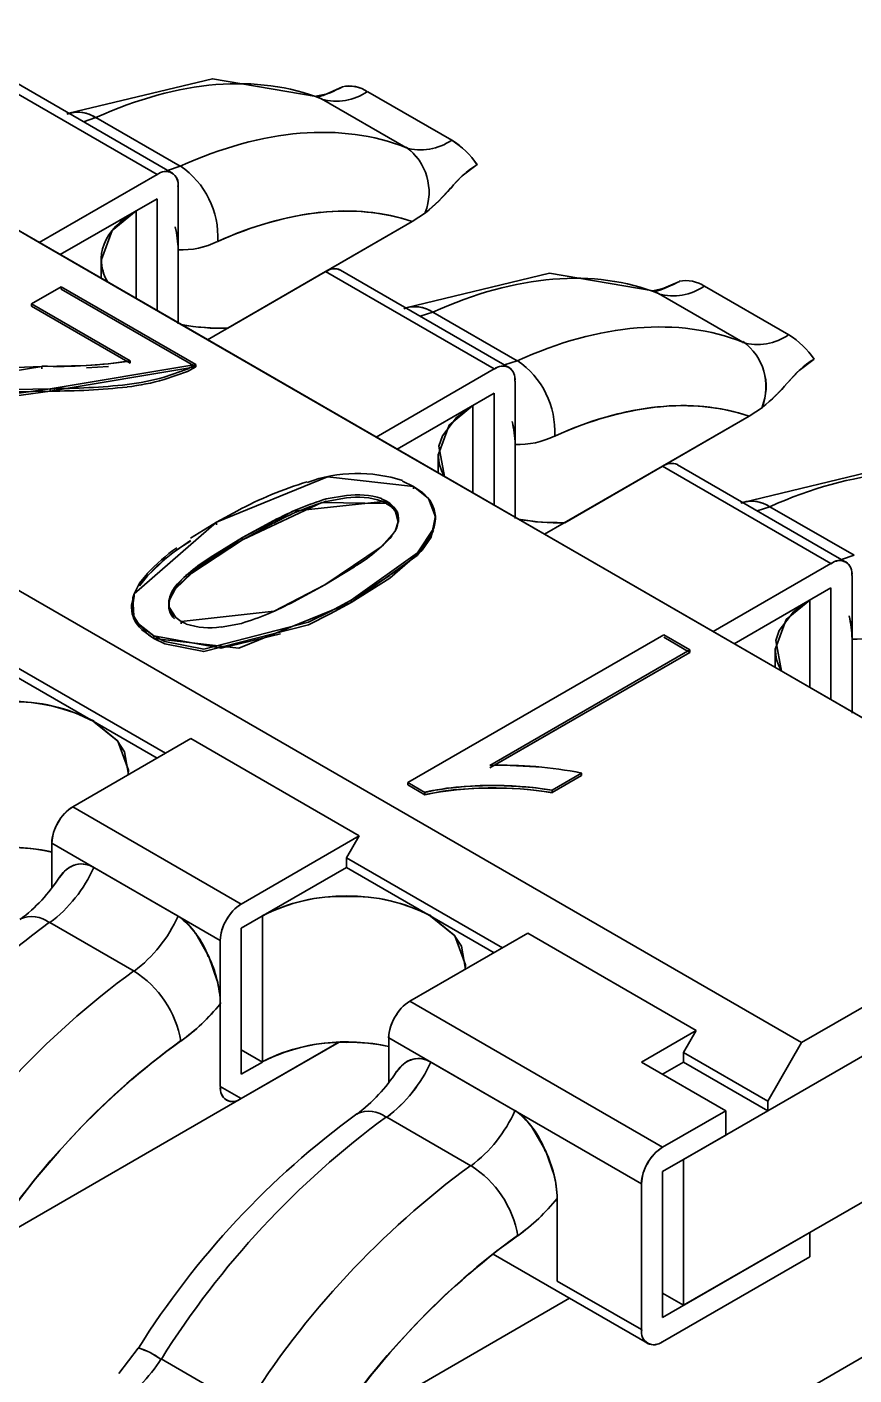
# Model space of a CAD drawing. Extents: x 146 to 1134, y 78 to 926.
# Drawn here: x 802.57 to 803.958, y 853.11 to 855.372 of the extents above; entities that cross this region are included whole.
import ezdxf

# ---------------------------------------------------------------- set-up
doc = ezdxf.new("R2010")
doc.units = 0

msp = doc.modelspace()

# ---------------------------------------------------------------- linework, layer by layer
at = {"color": 7, "lineweight": 35, "ltscale": 0.012247}
for p, q in [((802.3641, 855.3699), (802.7884, 855.1249)), ((802.3641, 855.3699), (802.7884, 855.1249)), ((802.3892, 855.3724), (802.8134, 855.1274)), ((803.1773, 853.6757), (803.6016, 853.4307)), ((803.6016, 853.4307), (803.1773, 853.6757))]:
    msp.add_line(p, q, dxfattribs=at)
at = {"color": 7, "lineweight": 35, "ltscale": 0.06532}
for p, q in [((804.3936, 853.9696), (802.1308, 855.276)), ((802.1308, 855.276), (804.3936, 853.9696)), ((801.6075, 854.9739), (803.8703, 853.6675)), ((803.8703, 853.6675), (801.6075, 854.9739))]:
    msp.add_line(p, q, dxfattribs=at)
at = {"color": 7, "lineweight": 35, "ltscale": 0.000890847}
msp.add_line((803.0995, 855.2719), (803.067, 855.2575), dxfattribs=at)
at = {"color": 7, "lineweight": 35, "ltscale": 0.000498869}
for p, q in [((803.0745, 855.2603), (803.055, 855.2562)), ((803.6402, 854.9337), (803.6207, 854.9296))]:
    msp.add_line(p, q, dxfattribs=at)
at = {"color": 7, "lineweight": 35, "ltscale": 0.000243649}
for p, q in [((803.0557, 855.2559), (803.0645, 855.2517)), ((803.0645, 855.2517), (803.0557, 855.2559)), ((803.6214, 854.9293), (803.6302, 854.9251)), ((803.6302, 854.9251), (803.6214, 854.9293))]:
    msp.add_line(p, q, dxfattribs=at)
at = {"color": 7, "lineweight": 35, "ltscale": 0.004083}
for p, q in [((803.2059, 855.17), (803.0645, 855.2517)), ((803.2059, 855.17), (803.0645, 855.2517)), ((802.6857, 855.2203), (802.8271, 855.1387)), ((802.6857, 855.2203), (802.8271, 855.1387)), ((803.7076, 854.9371), (803.8491, 854.8555)), ((803.8491, 854.8555), (803.7076, 854.9371)), ((803.7716, 854.8434), (803.6302, 854.9251)), ((803.7716, 854.8434), (803.6302, 854.9251)), ((803.8171, 854.5671), (803.9585, 854.4855)), ((803.8171, 854.5671), (803.9585, 854.4855)), ((802.7497, 853.7875), (802.6083, 853.8692)), ((802.7497, 853.7875), (802.6083, 853.8692)), ((803.6723, 853.6512), (803.8137, 853.5695)), ((803.6723, 853.6512), (803.8137, 853.5695)), ((803.3895, 853.5532), (803.248, 853.6348)), ((803.248, 853.6348), (803.3895, 853.5532)), ((803.6016, 853.6348), (803.743, 853.5532)), ((803.743, 853.5532), (803.6016, 853.6348)), ((803.8137, 853.5532), (803.6723, 853.6348)), ((803.8137, 853.5532), (803.6723, 853.6348)), ((803.3154, 853.4609), (803.174, 853.5426)), ((803.3154, 853.4609), (803.174, 853.5426)), ((802.7952, 853.1366), (802.9366, 853.0549)), ((802.7952, 853.1366), (802.9366, 853.0549))]:
    msp.add_line(p, q, dxfattribs=at)
at = {"color": 7, "lineweight": 35, "ltscale": 0.004082}
for p, q in [((803.142, 855.2637), (803.2834, 855.1821)), ((803.2834, 855.1821), (803.142, 855.2637)), ((803.2514, 854.8937), (803.3928, 854.8121)), ((803.2514, 854.8937), (803.3928, 854.8121)), ((803.6016, 853.1858), (803.4601, 853.2674)), ((803.6016, 853.1858), (803.4601, 853.2674))]:
    msp.add_line(p, q, dxfattribs=at)
at = {"color": 7, "lineweight": 35, "ltscale": 0.0005578}
msp.add_line((802.6646, 855.2133), (802.6857, 855.2203), dxfattribs=at)
at = {"color": 7, "lineweight": 35, "ltscale": 0.000556352}
for p, q in [((802.6646, 855.2133), (802.6857, 855.2203)), ((803.3928, 854.8121), (803.3717, 854.8051)), ((803.3928, 854.8121), (803.3717, 854.8051)), ((803.796, 854.5601), (803.8171, 854.5671)), ((803.796, 854.5601), (803.8171, 854.5671))]:
    msp.add_line(p, q, dxfattribs=at)
at = {"color": 7, "lineweight": 35, "ltscale": 0.008165}
for p, q in [((802.5904, 855.0106), (802.3076, 855.174)), ((803.0712, 854.9617), (803.3541, 854.7983)), ((803.0712, 854.9617), (803.3541, 854.7983)), ((803.1561, 854.684), (802.8733, 854.8474)), ((803.7218, 854.3574), (803.439, 854.5208))]:
    msp.add_line(p, q, dxfattribs=at)
at = {"color": 7, "lineweight": 35, "ltscale": 0.000557322}
for p, q in [((802.8271, 855.1387), (802.806, 855.1317)), ((803.2302, 854.8867), (803.2514, 854.8937))]:
    msp.add_line(p, q, dxfattribs=at)
at = {"color": 7, "lineweight": 35, "ltscale": 0.000555872}
for p, q in [((802.8271, 855.1387), (802.806, 855.1317)), ((803.2303, 854.8867), (803.2514, 854.8937)), ((803.9585, 854.4855), (803.9374, 854.4785)), ((803.9585, 854.4855), (803.9374, 854.4785))]:
    msp.add_line(p, q, dxfattribs=at)
at = {"color": 7, "lineweight": 35, "ltscale": 0.000781251}
for p, q in [((803.3008, 855.1225), (803.3258, 855.1413)), ((803.8665, 854.7959), (803.8915, 854.8147))]:
    msp.add_line(p, q, dxfattribs=at)
at = {"color": 7, "lineweight": 35, "ltscale": 0.005716}
for p, q in [((802.7884, 855.1249), (802.5904, 855.0106)), ((802.5904, 855.0106), (802.7884, 855.1249)), ((802.8237, 854.8759), (802.8237, 855.1046)), ((803.3895, 854.5493), (803.3895, 854.778)), ((803.9198, 854.4717), (803.7218, 854.3574)), ((803.7218, 854.3574), (803.9198, 854.4717)), ((803.9551, 854.2227), (803.9551, 854.4514)), ((802.647, 854.0635), (802.845, 854.1778)), ((802.845, 854.1778), (802.647, 854.0635)), ((803.1278, 854.0145), (802.9298, 853.9002)), ((802.9298, 853.9002), (803.1278, 854.0145)), ((803.2126, 853.7369), (803.4106, 853.8512)), ((803.4106, 853.8512), (803.2126, 853.7369))]:
    msp.add_line(p, q, dxfattribs=at)
at = {"color": 7, "lineweight": 35, "ltscale": 0.000718911}
for p, q in [((803.2811, 855.1016), (803.3008, 855.1225)), ((803.8468, 854.775), (803.8665, 854.7959))]:
    msp.add_line(p, q, dxfattribs=at)
at = {"color": 7, "lineweight": 35, "ltscale": 0.005763}
for p, q in [((802.8237, 855.1046), (802.8237, 854.874)), ((803.3895, 854.778), (803.3895, 854.5474)), ((803.9551, 854.4514), (803.9551, 854.2208))]:
    msp.add_line(p, q, dxfattribs=at)
at = {"color": 7, "lineweight": 35, "ltscale": 0.000715943}
for p, q in [((803.2617, 855.0805), (803.2811, 855.1016)), ((803.8274, 854.7539), (803.8468, 854.775))]:
    msp.add_line(p, q, dxfattribs=at)
at = {"color": 7, "lineweight": 35, "ltscale": 0.004694}
for p, q in [((802.7884, 855.0841), (802.6258, 854.9902)), ((802.7884, 855.0841), (802.6258, 854.9902)), ((803.3541, 854.7575), (803.1915, 854.6636)), ((803.3541, 854.7575), (803.1915, 854.6636))]:
    msp.add_line(p, q, dxfattribs=at)
at = {"color": 7, "lineweight": 35, "ltscale": 0.004695}
for p, q in [((802.7884, 854.8963), (802.7884, 855.0841)), ((802.7884, 854.8963), (802.7884, 855.0841)), ((803.3541, 854.5697), (803.3541, 854.7575)), ((803.3541, 854.5697), (803.3541, 854.7575)), ((803.9198, 854.4309), (803.7571, 854.337)), ((803.9198, 854.4309), (803.7571, 854.337)), ((803.9198, 854.2431), (803.9198, 854.4309)), ((803.9198, 854.2431), (803.9198, 854.4309))]:
    msp.add_line(p, q, dxfattribs=at)
at = {"color": 7, "lineweight": 35, "ltscale": 0.000752322}
for p, q in [((803.2392, 855.0605), (803.2617, 855.0805)), ((803.8049, 854.7339), (803.8274, 854.7539))]:
    msp.add_line(p, q, dxfattribs=at)
at = {"color": 7, "lineweight": 35, "ltscale": 0.003674}
for p, q in [((802.7531, 855.0637), (802.7531, 854.9167)), ((802.7531, 854.9167), (802.7531, 855.0637)), ((803.3187, 854.7371), (803.3187, 854.5901)), ((803.3187, 854.5901), (803.3187, 854.7371)), ((803.8844, 854.4105), (803.8844, 854.2635)), ((803.8844, 854.2635), (803.8844, 854.4105))]:
    msp.add_line(p, q, dxfattribs=at)
at = {"color": 7, "lineweight": 35, "ltscale": 0.00894}
for p, q in [((803.2169, 855.0457), (802.9072, 854.8669)), ((803.7825, 854.7191), (803.4728, 854.5403))]:
    msp.add_line(p, q, dxfattribs=at)
at = {"color": 7, "lineweight": 35, "ltscale": 0.008929}
for p, q in [((802.9075, 854.8671), (803.2169, 855.0457)), ((803.4732, 854.5405), (803.7825, 854.7191))]:
    msp.add_line(p, q, dxfattribs=at)
at = {"color": 7, "lineweight": 35, "ltscale": 0.000670354}
for p, q in [((803.2169, 855.0457), (803.2392, 855.0605)), ((803.2169, 855.0457), (803.2392, 855.0605)), ((803.7825, 854.7191), (803.8049, 854.7339)), ((803.7825, 854.7191), (803.8049, 854.7339))]:
    msp.add_line(p, q, dxfattribs=at)
at = {"color": 7, "lineweight": 35, "ltscale": 0.000612454}
msp.add_line((802.6116, 854.9984), (802.5904, 855.0106), dxfattribs=at)
at = {"color": 7, "lineweight": 35, "ltscale": 0.007553}
for p, q in [((802.8733, 854.8474), (802.6116, 854.9984)), ((803.439, 854.5208), (803.1773, 854.6718)), ((804.0046, 854.1942), (803.743, 854.3452)), ((802.5409, 854.3044), (802.8026, 854.1533)), ((802.5409, 854.3044), (802.8026, 854.1533))]:
    msp.add_line(p, q, dxfattribs=at)
at = {"color": 7, "lineweight": 35, "ltscale": 0.000787354}
for p, q in [((802.6945, 854.9821), (802.6945, 854.9506)), ((803.2601, 854.6555), (803.2601, 854.624)), ((803.8259, 854.3289), (803.8259, 854.2974))]:
    msp.add_line(p, q, dxfattribs=at)
at = {"color": 7, "lineweight": 35, "ltscale": 0.003105}
for p, q in [((802.8237, 854.9982), (802.8237, 854.874)), ((803.3895, 854.6716), (803.3895, 854.5474)), ((803.9551, 854.345), (803.9551, 854.2208))]:
    msp.add_line(p, q, dxfattribs=at)
at = {"color": 7, "lineweight": 35, "ltscale": 0.003058}
for p, q in [((802.8237, 854.8759), (802.8237, 854.9982)), ((803.3895, 854.5493), (803.3895, 854.6716)), ((803.9551, 854.2227), (803.9551, 854.345))]:
    msp.add_line(p, q, dxfattribs=at)
at = {"color": 7, "lineweight": 35, "ltscale": 0.005714}
for p, q in [((802.8733, 854.8474), (803.0712, 854.9617)), ((803.0712, 854.9617), (802.8733, 854.8474)), ((803.3541, 854.7983), (803.1561, 854.684)), ((803.1561, 854.684), (803.3541, 854.7983))]:
    msp.add_line(p, q, dxfattribs=at)
at = {"color": 7, "lineweight": 35, "ltscale": 0.008164}
for p, q in [((803.0963, 854.9641), (803.3791, 854.8008)), ((803.6619, 854.6375), (803.9448, 854.4742)), ((803.637, 854.635), (803.9198, 854.4717)), ((803.637, 854.635), (803.9198, 854.4717)), ((802.845, 854.1778), (803.1278, 854.0145)), ((802.845, 854.1778), (803.1278, 854.0145)), ((802.9298, 853.9002), (802.647, 854.0635)), ((802.9298, 853.9002), (802.647, 854.0635)), ((802.6116, 854.0023), (802.8945, 853.839)), ((802.8945, 853.839), (802.6116, 854.0023)), ((803.4106, 853.8512), (803.6935, 853.6879)), ((803.4106, 853.8512), (803.6935, 853.6879))]:
    msp.add_line(p, q, dxfattribs=at)
at = {"color": 7, "lineweight": 35, "ltscale": 0.001432}
for p, q in [((802.5778, 854.9076), (802.6273, 854.9363)), ((802.6273, 854.9363), (802.5778, 854.9076))]:
    msp.add_line(p, q, dxfattribs=at)
at = {"color": 7, "lineweight": 35, "ltscale": 0.00010376}
for p, q in [((802.6273, 854.9321), (802.6273, 854.9363)), ((803.5012, 854.1158), (803.5012, 854.12)), ((803.5012, 854.12), (803.5012, 854.1158))]:
    msp.add_line(p, q, dxfattribs=at)
at = {"color": 7, "lineweight": 35, "ltscale": 0.006523}
for p, q in [((802.6273, 854.9363), (802.8533, 854.8058)), ((802.8533, 854.8058), (802.6273, 854.9363))]:
    msp.add_line(p, q, dxfattribs=at)
at = {"color": 7, "lineweight": 35, "ltscale": 0.006522}
msp.add_line((802.8533, 854.8018), (802.6273, 854.9321), dxfattribs=at)
at = {"color": 7, "lineweight": 35, "ltscale": 0.000889451}
msp.add_line((803.6652, 854.9453), (803.6327, 854.9309), dxfattribs=at)
at = {"color": 7, "lineweight": 35, "ltscale": 0.004771}
for p, q in [((802.743, 854.8122), (802.5778, 854.9076)), ((802.5778, 854.9076), (802.743, 854.8122))]:
    msp.add_line(p, q, dxfattribs=at)
at = {"color": 7, "lineweight": 35, "ltscale": 0.000100708}
for p, q in [((802.5778, 854.9076), (802.5778, 854.9036)), ((802.5778, 854.9036), (802.5778, 854.9076)), ((802.8533, 854.8018), (802.8533, 854.8058)), ((802.8533, 854.8058), (802.8533, 854.8018)), ((802.8881, 854.5369), (802.8881, 854.5409)), ((803.2378, 854.0835), (803.2378, 854.0875)), ((803.2378, 854.0875), (803.2378, 854.0835)), ((803.4516, 854.0873), (803.4516, 854.0913)), ((803.4516, 854.0913), (803.4516, 854.0873))]:
    msp.add_line(p, q, dxfattribs=at)
at = {"color": 7, "lineweight": 35, "ltscale": 0.004772}
for p, q in [((802.743, 854.8081), (802.5778, 854.9036)), ((802.5778, 854.9036), (802.743, 854.8081))]:
    msp.add_line(p, q, dxfattribs=at)
at = {"color": 7, "lineweight": 35, "ltscale": 0.00032657}
msp.add_line((802.9075, 854.8671), (802.8945, 854.8669), dxfattribs=at)
at = {"color": 7, "lineweight": 35, "ltscale": 0.00706}
msp.add_line((802.3165, 854.7568), (802.5952, 854.8024), dxfattribs=at)
at = {"color": 7, "lineweight": 35, "ltscale": 0.001857}
msp.add_line((802.5952, 854.8024), (802.5209, 854.7999), dxfattribs=at)
at = {"color": 7, "lineweight": 35, "ltscale": 0.001867}
msp.add_line((802.6698, 854.8043), (802.5952, 854.8024), dxfattribs=at)
at = {"color": 7, "lineweight": 35, "ltscale": 0.000102234}
for p, q in [((802.5952, 854.7983), (802.5952, 854.8024)), ((802.743, 854.8081), (802.743, 854.8122)), ((802.743, 854.8122), (802.743, 854.8081)), ((802.6088, 854.761), (802.6088, 854.7651)), ((802.6088, 854.7651), (802.6088, 854.761)), ((803.2188, 854.597), (803.2188, 854.6011)), ((803.1735, 854.5764), (803.1735, 854.5723)), ((803.1735, 854.5723), (803.1735, 854.5764)), ((803.2556, 854.549), (803.2556, 854.5449)), ((802.932, 854.5154), (802.932, 854.5113)), ((802.932, 854.5113), (802.932, 854.5154)), ((802.7497, 854.4169), (802.7497, 854.421)), ((803.114, 854.4105), (803.114, 854.4064)), ((803.114, 854.4064), (803.114, 854.4105)), ((802.7457, 854.4011), (802.7457, 854.397)), ((802.808, 854.405), (802.808, 854.4009)), ((802.8289, 854.3704), (802.8289, 854.3745)), ((802.8289, 854.3745), (802.8289, 854.3704)), ((802.783, 854.346), (802.783, 854.3501)), ((802.783, 854.3501), (802.783, 854.346)), ((803.683, 854.3226), (803.683, 854.3267)), ((803.683, 854.3267), (803.683, 854.3226)), ((803.2092, 854.1), (803.2092, 854.1041)), ((803.2092, 854.1041), (803.2092, 854.1))]:
    msp.add_line(p, q, dxfattribs=at)
at = {"color": 7, "lineweight": 35, "ltscale": 0.006195}
for p, q in [((802.8533, 854.8058), (802.6088, 854.7651)), ((802.6088, 854.761), (802.8533, 854.8018))]:
    msp.add_line(p, q, dxfattribs=at)
at = {"color": 7, "lineweight": 35, "ltscale": 0.000929641}
for p, q in [((802.7069, 854.8067), (802.6698, 854.8043)), ((802.6698, 854.8002), (802.7069, 854.8026))]:
    msp.add_line(p, q, dxfattribs=at)
at = {"color": 7, "lineweight": 35, "ltscale": 0.0009137}
msp.add_line((802.743, 854.8122), (802.7069, 854.8067), dxfattribs=at)
at = {"color": 7, "lineweight": 35, "ltscale": 0.001024}
msp.add_line((802.8002, 854.7845), (802.8388, 854.7981), dxfattribs=at)
at = {"color": 7, "lineweight": 35, "ltscale": 0.000409564}
msp.add_line((802.8388, 854.7981), (802.8533, 854.8058), dxfattribs=at)
at = {"color": 7, "lineweight": 35, "ltscale": 0.00039323}
msp.add_line((802.8533, 854.8018), (802.8394, 854.7943), dxfattribs=at)
at = {"color": 7, "lineweight": 35, "ltscale": 0.001037}
msp.add_line((802.8394, 854.7943), (802.8003, 854.7805), dxfattribs=at)
at = {"color": 7, "lineweight": 35, "ltscale": 0.006287}
for p, q in [((802.6088, 854.7651), (802.3597, 854.7308)), ((802.3597, 854.7267), (802.6088, 854.761))]:
    msp.add_line(p, q, dxfattribs=at)
at = {"color": 7, "lineweight": 35, "ltscale": 0.002178}
for p, q in [((802.5217, 854.7632), (802.6088, 854.7651)), ((802.6088, 854.761), (802.5217, 854.7591))]:
    msp.add_line(p, q, dxfattribs=at)
at = {"color": 7, "lineweight": 35, "ltscale": 0.000611895}
msp.add_line((803.1773, 854.6718), (803.1561, 854.684), dxfattribs=at)
at = {"color": 7, "lineweight": 35, "ltscale": 0.005715}
for p, q in [((803.439, 854.5208), (803.637, 854.635)), ((803.637, 854.635), (803.439, 854.5208))]:
    msp.add_line(p, q, dxfattribs=at)
at = {"color": 7, "lineweight": 35, "ltscale": 0.000514547}
msp.add_line((803.2188, 854.6011), (803.2003, 854.6102), dxfattribs=at)
at = {"color": 7, "lineweight": 35, "ltscale": 0.000471524}
msp.add_line((803.2343, 854.5904), (803.2188, 854.6011), dxfattribs=at)
at = {"color": 7, "lineweight": 35, "ltscale": 0.000864737}
msp.add_line((803.0723, 854.5801), (803.1063, 854.5861), dxfattribs=at)
at = {"color": 7, "lineweight": 35, "ltscale": 0.000865005}
msp.add_line((803.1063, 854.582), (803.0723, 854.5759), dxfattribs=at)
at = {"color": 7, "lineweight": 35, "ltscale": 0.000234747}
msp.add_line((803.165, 854.5806), (803.1735, 854.5764), dxfattribs=at)
at = {"color": 7, "lineweight": 35, "ltscale": 0.000223144}
msp.add_line((803.1735, 854.5723), (803.1655, 854.5763), dxfattribs=at)
at = {"color": 7, "lineweight": 35, "ltscale": 0.000218797}
msp.add_line((803.1807, 854.5674), (803.1735, 854.5723), dxfattribs=at)
at = {"color": 7, "lineweight": 35, "ltscale": 0.001001}
msp.add_line((802.9232, 854.5602), (802.8881, 854.5409), dxfattribs=at)
at = {"color": 7, "lineweight": 35, "ltscale": 0.004578}
msp.add_line((802.7497, 854.421), (802.8881, 854.5409), dxfattribs=at)
at = {"color": 7, "lineweight": 35, "ltscale": 0.001274}
msp.add_line((802.8881, 854.5409), (802.8446, 854.5143), dxfattribs=at)
at = {"color": 7, "lineweight": 35, "ltscale": 0.001489}
for p, q in [((802.932, 854.5154), (802.9843, 854.5439)), ((802.9843, 854.5398), (802.932, 854.5113))]:
    msp.add_line(p, q, dxfattribs=at)
at = {"color": 7, "lineweight": 35, "ltscale": 0.000328096}
msp.add_line((803.4733, 854.5405), (803.4601, 854.5403), dxfattribs=at)
at = {"color": 7, "lineweight": 35, "ltscale": 0.000730544}
msp.add_line((802.8206, 854.4937), (802.8446, 854.5103), dxfattribs=at)
at = {"color": 7, "lineweight": 35, "ltscale": 0.001466}
for p, q in [((802.882, 854.4848), (802.932, 854.5154)), ((802.932, 854.5113), (802.882, 854.4807))]:
    msp.add_line(p, q, dxfattribs=at)
at = {"color": 7, "lineweight": 35, "ltscale": 0.00108}
msp.add_line((802.7721, 854.451), (802.8036, 854.4805), dxfattribs=at)
at = {"color": 7, "lineweight": 35, "ltscale": 0.001463}
msp.add_line((803.1198, 854.4663), (803.0698, 854.4359), dxfattribs=at)
at = {"color": 7, "lineweight": 35, "ltscale": 0.000492074}
msp.add_line((802.7588, 854.4385), (802.7497, 854.421), dxfattribs=at)
at = {"color": 7, "lineweight": 35, "ltscale": 0.000533082}
for p, q in [((802.7721, 854.4551), (802.7588, 854.4385)), ((802.7588, 854.4344), (802.7721, 854.451))]:
    msp.add_line(p, q, dxfattribs=at)
at = {"color": 7, "lineweight": 35, "ltscale": 0.001488}
msp.add_line((803.0698, 854.4359), (803.0175, 854.4073), dxfattribs=at)
at = {"color": 7, "lineweight": 35, "ltscale": 0.001924}
msp.add_line((803.114, 854.4105), (803.1791, 854.4515), dxfattribs=at)
at = {"color": 7, "lineweight": 35, "ltscale": 0.001921}
msp.add_line((803.1791, 854.4473), (803.114, 854.4064), dxfattribs=at)
at = {"color": 7, "lineweight": 35, "ltscale": 0.000488102}
msp.add_line((802.7497, 854.421), (802.7457, 854.4019), dxfattribs=at)
at = {"color": 7, "lineweight": 35, "ltscale": 0.000997875}
for p, q in [((803.0791, 854.3912), (803.114, 854.4105)), ((803.114, 854.4064), (803.0791, 854.3871))]:
    msp.add_line(p, q, dxfattribs=at)
at = {"color": 7, "lineweight": 35, "ltscale": 0.001022}
for p, q in [((803.0424, 854.3732), (803.0791, 854.3912)), ((803.0791, 854.3871), (803.0424, 854.3691)), ((802.9652, 853.6348), (802.9298, 853.6553)), ((802.9298, 853.6553), (802.9652, 853.6348))]:
    msp.add_line(p, q, dxfattribs=at)
at = {"color": 7, "lineweight": 35, "ltscale": 0.000638782}
for p, q in [((802.7624, 854.3652), (802.783, 854.3501)), ((802.783, 854.346), (802.7624, 854.3611))]:
    msp.add_line(p, q, dxfattribs=at)
at = {"color": 7, "lineweight": 35, "ltscale": 0.00034913}
msp.add_line((802.8289, 854.3745), (802.8177, 854.3828), dxfattribs=at)
at = {"color": 7, "lineweight": 35, "ltscale": 0.000232705}
msp.add_line((802.8373, 854.3704), (802.8289, 854.3745), dxfattribs=at)
at = {"color": 7, "lineweight": 35, "ltscale": 0.000871553}
msp.add_line((802.9301, 854.3713), (802.8958, 854.3651), dxfattribs=at)
at = {"color": 7, "lineweight": 35, "ltscale": 0.000515894}
for p, q in [((802.783, 854.3501), (802.8015, 854.3409)), ((802.8015, 854.3369), (802.783, 854.346))]:
    msp.add_line(p, q, dxfattribs=at)
at = {"color": 7, "lineweight": 35, "ltscale": 0.012407}
for p, q in [((803.2092, 854.1041), (803.639, 854.3522)), ((803.639, 854.3522), (803.2092, 854.1041))]:
    msp.add_line(p, q, dxfattribs=at)
at = {"color": 7, "lineweight": 35, "ltscale": 0.001272}
for p, q in [((803.639, 854.3522), (803.683, 854.3267)), ((803.683, 854.3267), (803.639, 854.3522)), ((803.683, 854.3226), (803.639, 854.3481))]:
    msp.add_line(p, q, dxfattribs=at)
at = {"color": 7, "lineweight": 35, "ltscale": 0.000611131}
msp.add_line((803.743, 854.3452), (803.7218, 854.3574), dxfattribs=at)
at = {"color": 7, "lineweight": 35, "ltscale": 0.009703}
for p, q in [((803.683, 854.3267), (803.3469, 854.1327)), ((803.3469, 854.1327), (803.683, 854.3267)), ((803.3469, 854.1286), (803.683, 854.3226))]:
    msp.add_line(p, q, dxfattribs=at)
at = {"color": 7, "lineweight": 35, "ltscale": 0.009482}
msp.add_line((803.683, 854.3226), (803.3546, 854.133), dxfattribs=at)
at = {"color": 7, "lineweight": 35, "ltscale": 0.007145}
msp.add_line((802.7884, 854.1451), (802.5409, 854.288), dxfattribs=at)
msp.add_line((802.7884, 854.1451), (802.5409, 854.288), dxfattribs=at)
at = {"color": 7, "lineweight": 35, "ltscale": 0.00018951}
msp.add_line((802.7404, 854.1248), (802.74, 854.1172), dxfattribs=at)
at = {"color": 7, "lineweight": 35, "ltscale": 0.000589187}
msp.add_line((803.3705, 854.1333), (803.3469, 854.1327), dxfattribs=at)
at = {"color": 7, "lineweight": 35, "ltscale": 0.001352}
msp.add_line((803.4245, 854.1307), (803.3705, 854.1333), dxfattribs=at)
at = {"color": 7, "lineweight": 35, "ltscale": 0.001433}
for p, q in [((803.5012, 854.12), (803.4516, 854.0913)), ((803.4516, 854.0913), (803.5012, 854.12))]:
    msp.add_line(p, q, dxfattribs=at)
at = {"color": 7, "lineweight": 35, "ltscale": 0.000826517}
for p, q in [((803.2378, 854.0875), (803.2092, 854.1041)), ((803.2092, 854.1041), (803.2378, 854.0875))]:
    msp.add_line(p, q, dxfattribs=at)
at = {"color": 7, "lineweight": 35, "ltscale": 0.000825754}
for p, q in [((803.2378, 854.0835), (803.2092, 854.1)), ((803.2092, 854.1), (803.2378, 854.0835))]:
    msp.add_line(p, q, dxfattribs=at)
at = {"color": 7, "lineweight": 35, "ltscale": 0.000808176}
msp.add_line((803.4196, 854.0956), (803.4516, 854.0913), dxfattribs=at)
at = {"color": 7, "lineweight": 35, "ltscale": 0.001431}
for p, q in [((803.5012, 854.1158), (803.4516, 854.0873)), ((803.4516, 854.0873), (803.5012, 854.1158))]:
    msp.add_line(p, q, dxfattribs=at)
at = {"color": 7, "lineweight": 35, "ltscale": 0.000524334}
msp.add_line((803.2378, 854.0875), (803.2583, 854.0919), dxfattribs=at)
at = {"color": 7, "lineweight": 35, "ltscale": 0.000562605}
msp.add_line((803.2598, 854.0881), (803.2378, 854.0835), dxfattribs=at)
at = {"color": 7, "lineweight": 35, "ltscale": 0.00077107}
msp.add_line((803.4516, 854.0873), (803.421, 854.0913), dxfattribs=at)
at = {"color": 7, "lineweight": 35, "ltscale": 0.00106}
for p, q in [((803.1278, 854.0145), (803.1066, 853.9778)), ((803.1278, 854.0145), (803.1066, 853.9778)), ((803.6935, 853.6879), (803.6723, 853.6512)), ((803.6935, 853.6879), (803.6723, 853.6512))]:
    msp.add_line(p, q, dxfattribs=at)
at = {"color": 7, "lineweight": 35, "ltscale": 0.001862}
for p, q in [((802.6116, 854.0023), (802.6116, 853.9278)), ((802.6116, 853.9278), (802.6116, 854.0023)), ((803.1773, 853.6757), (803.1773, 853.6012)), ((803.1773, 853.6012), (803.1773, 853.6757))]:
    msp.add_line(p, q, dxfattribs=at)
at = {"color": 7, "lineweight": 35, "ltscale": 0.026536}
msp.add_line((803.6723, 853.4716), (804.5916, 854.0023), dxfattribs=at)
msp.add_line((803.6723, 853.4716), (804.5916, 854.0023), dxfattribs=at)
at = {"color": 7, "lineweight": 35, "ltscale": 0.004081}
for p, q in [((802.8237, 853.8798), (802.6824, 853.9614)), ((802.6824, 853.9614), (802.8237, 853.8798))]:
    msp.add_line(p, q, dxfattribs=at)
at = {"color": 7, "lineweight": 35, "ltscale": 0.005104}
msp.add_line((803.1066, 853.9614), (802.9298, 853.8594), dxfattribs=at)
msp.add_line((803.1066, 853.9614), (802.9298, 853.8594), dxfattribs=at)
at = {"color": 7, "lineweight": 35, "ltscale": 0.000408936}
for p, q in [((803.1066, 853.9614), (803.1066, 853.9778)), ((803.1066, 853.9778), (803.1066, 853.9614)), ((803.6723, 853.6348), (803.6723, 853.6512)), ((803.6723, 853.6512), (803.6723, 853.6348)), ((803.8137, 853.5695), (803.8137, 853.5532)), ((803.8137, 853.5532), (803.8137, 853.5695))]:
    msp.add_line(p, q, dxfattribs=at)
at = {"color": 7, "lineweight": 35, "ltscale": 0.007552}
msp.add_line((803.1066, 853.9778), (803.3682, 853.8267), dxfattribs=at)
msp.add_line((803.1066, 853.9778), (803.3682, 853.8267), dxfattribs=at)
at = {"color": 7, "lineweight": 35, "ltscale": 0.007143}
for p, q in [((803.3541, 853.8185), (803.1066, 853.9614)), ((803.3541, 853.8185), (803.1066, 853.9614)), ((803.637, 853.2062), (803.8844, 853.3491)), ((803.637, 853.2062), (803.8844, 853.3491)), ((803.8844, 853.3082), (803.637, 853.1653)), ((803.637, 853.1653), (803.8844, 853.3082))]:
    msp.add_line(p, q, dxfattribs=at)
at = {"color": 7, "lineweight": 35, "ltscale": 0.015105}
msp.add_line((803.8703, 853.6675), (804.3936, 853.9696), dxfattribs=at)
msp.add_line((803.8703, 853.6675), (804.3936, 853.9696), dxfattribs=at)
at = {"color": 7, "lineweight": 35, "ltscale": 0.000257367}
msp.add_line((802.6311, 853.953), (802.6247, 853.9449), dxfattribs=at)
at = {"color": 7, "lineweight": 35, "ltscale": 0.00024665}
for p, q in [((802.6309, 853.9531), (802.6248, 853.9453)), ((803.1965, 853.6265), (803.1904, 853.6187))]:
    msp.add_line(p, q, dxfattribs=at)
at = {"color": 7, "lineweight": 35, "ltscale": 0.018372}
msp.add_line((804.4501, 853.9206), (803.8137, 853.5532), dxfattribs=at)
msp.add_line((804.4501, 853.9206), (803.8137, 853.5532), dxfattribs=at)
at = {"color": 7, "lineweight": 35, "ltscale": 0.006123}
for p, q in [((802.9652, 853.8798), (802.9652, 853.6348)), ((802.9652, 853.6348), (802.9652, 853.8798)), ((802.9298, 853.8594), (802.9298, 853.6144)), ((802.9298, 853.8594), (802.9298, 853.6144)), ((803.637, 853.4511), (803.637, 853.2062)), ((803.637, 853.4511), (803.637, 853.2062)), ((803.6016, 853.1858), (803.6016, 853.4307)), ((803.6016, 853.4307), (803.6016, 853.1858))]:
    msp.add_line(p, q, dxfattribs=at)
at = {"color": 7, "lineweight": 35, "ltscale": 0.001112}
msp.add_line((802.8752, 853.8121), (802.8532, 853.8508), dxfattribs=at)
at = {"color": 7, "lineweight": 35, "ltscale": 0.006125}
for p, q in [((802.8945, 853.594), (802.8945, 853.839)), ((802.8945, 853.839), (802.8945, 853.594)), ((803.6723, 853.4716), (803.6723, 853.2266)), ((803.6723, 853.2266), (803.6723, 853.4716))]:
    msp.add_line(p, q, dxfattribs=at)
at = {"color": 7, "lineweight": 35, "ltscale": 0.001075}
msp.add_line((802.8893, 853.7715), (802.8752, 853.8121), dxfattribs=at)
at = {"color": 7, "lineweight": 35, "ltscale": 0.00018943}
msp.add_line((803.3061, 853.7982), (803.3057, 853.7906), dxfattribs=at)
at = {"color": 7, "lineweight": 35, "ltscale": 0.003467}
for p, q in [((802.8945, 853.594), (802.8945, 853.7327)), ((802.8945, 853.594), (802.8945, 853.7327)), ((803.4601, 853.2674), (803.4601, 853.4061)), ((803.4601, 853.2674), (803.4601, 853.4061))]:
    msp.add_line(p, q, dxfattribs=at)
at = {"color": 7, "lineweight": 35, "ltscale": 0.012248}
msp.add_line((803.637, 853.4919), (803.2126, 853.7369), dxfattribs=at)
msp.add_line((803.637, 853.4919), (803.2126, 853.7369), dxfattribs=at)
at = {"color": 7, "lineweight": 35, "ltscale": 0.002654}
for p, q in [((803.6935, 853.6879), (803.6016, 853.6348)), ((803.6016, 853.6348), (803.6935, 853.6879))]:
    msp.add_line(p, q, dxfattribs=at)
at = {"color": 7, "lineweight": 35, "ltscale": 0.004742}
msp.add_line((802.9298, 853.5736), (803.0941, 853.6685), dxfattribs=at)
at = {"color": 7, "lineweight": 35, "ltscale": 0.004727}
msp.add_line((803.0936, 853.6682), (802.9298, 853.5736), dxfattribs=at)
at = {"color": 7, "lineweight": 35, "ltscale": 0.002828}
msp.add_line((803.8137, 853.5695), (803.8703, 853.6675), dxfattribs=at)
msp.add_line((803.8137, 853.5695), (803.8703, 853.6675), dxfattribs=at)
at = {"color": 7, "lineweight": 35, "ltscale": 0.001021}
for p, q in [((802.9298, 853.6144), (802.9652, 853.6348)), ((802.9298, 853.6144), (802.9652, 853.6348)), ((803.743, 853.5532), (803.743, 853.5123)), ((803.743, 853.5123), (803.743, 853.5532)), ((803.8844, 853.3491), (803.8844, 853.3082)), ((803.8844, 853.3491), (803.8844, 853.3082)), ((803.6723, 853.2266), (803.637, 853.247)), ((803.637, 853.247), (803.6723, 853.2266))]:
    msp.add_line(p, q, dxfattribs=at)
at = {"color": 7, "lineweight": 35, "ltscale": 0.000256175}
msp.add_line((803.1968, 853.6263), (803.1904, 853.6183), dxfattribs=at)
at = {"color": 7, "lineweight": 35, "ltscale": 0.00102}
for p, q in [((803.6723, 853.6348), (803.637, 853.6144)), ((803.6723, 853.6348), (803.637, 853.6144)), ((802.9298, 853.5736), (802.8945, 853.594)), ((802.9298, 853.5736), (802.8945, 853.594))]:
    msp.add_line(p, q, dxfattribs=at)
at = {"color": 7, "lineweight": 35, "ltscale": 0.012367}
msp.add_line((802.5014, 853.3262), (802.9298, 853.5736), dxfattribs=at)
msp.add_line((802.5014, 853.3262), (802.9298, 853.5736), dxfattribs=at)
at = {"color": 7, "lineweight": 35, "ltscale": 0.003061}
for p, q in [((803.743, 853.5532), (803.637, 853.4919)), ((803.637, 853.4919), (803.743, 853.5532)), ((803.743, 853.5123), (803.637, 853.4511)), ((803.743, 853.5123), (803.637, 853.4511))]:
    msp.add_line(p, q, dxfattribs=at)
at = {"color": 7, "lineweight": 35, "ltscale": 0.001111}
msp.add_line((803.4409, 853.4856), (803.4189, 853.5242), dxfattribs=at)
at = {"color": 7, "lineweight": 35, "ltscale": 0.001076}
msp.add_line((803.455, 853.4449), (803.4409, 853.4856), dxfattribs=at)
at = {"color": 7, "lineweight": 35, "ltscale": 0.012508}
for p, q in [((803.6723, 853.2266), (804.1056, 853.4767)), ((804.1056, 853.4767), (803.6723, 853.2266))]:
    msp.add_line(p, q, dxfattribs=at)
at = {"color": 7, "lineweight": 35, "ltscale": 0.007493}
msp.add_line((803.3524, 853.3127), (803.6119, 853.1628), dxfattribs=at)
at = {"color": 7, "lineweight": 35, "ltscale": 0.011946}
msp.add_line((803.0671, 852.9996), (803.4809, 853.2385), dxfattribs=at)
msp.add_line((803.0671, 852.9996), (803.4809, 853.2385), dxfattribs=at)
at = {"color": 7, "lineweight": 35, "ltscale": 0.006736}
msp.add_line((804.0605, 853.1902), (803.8271, 853.0555), dxfattribs=at)
msp.add_line((804.0605, 853.1902), (803.8271, 853.0555), dxfattribs=at)
at = {"color": 7, "lineweight": 35, "ltscale": 0.001341}
msp.add_line((802.7243, 853.1119), (802.7567, 853.1547), dxfattribs=at)
at = {"color": 7, "lineweight": 35}
for points in [[(802.6403, 855.2274), (802.8815, 855.2855), (803.0557, 855.2559)], [(802.6951, 854.9821), (802.713, 855.0308), (802.7531, 855.0637)], [(803.206, 854.9008), (803.4471, 854.9589), (803.6214, 854.9293)], [(803.2607, 854.6555), (803.2786, 854.7042), (803.3187, 854.7371)], [(803.2712, 854.6176), (803.2615, 854.6689), (803.2673, 854.686), (803.291, 854.717), (803.3187, 854.7371)], [(802.8881, 854.5409), (803.0747, 854.6172), (803.2188, 854.6011)], [(803.7717, 854.5742), (804.0129, 854.6323), (804.1871, 854.6027)], [(803.2188, 854.6011), (803.2438, 854.5808), (803.2556, 854.5499), (803.2529, 854.5311), (803.2254, 854.4897), (803.114, 854.4105)], [(803.1735, 854.5764), (803.017, 854.5596), (802.932, 854.5154)], [(802.932, 854.5113), (803.0651, 854.5739), (803.1735, 854.5723)], [(803.0698, 854.4359), (803.1648, 854.4996), (803.1881, 854.5263), (803.1933, 854.5415), (803.1871, 854.5652), (803.1735, 854.5764)], [(803.114, 854.4064), (803.225, 854.4852), (803.2485, 854.5162), (803.2554, 854.549)], [(803.2557, 854.5475), (803.2484, 854.5162), (803.2335, 854.4942), (803.1791, 854.4473)], [(802.8081, 854.4028), (802.8098, 854.4117), (802.8185, 854.4285), (802.8466, 854.4556), (802.932, 854.5113)], [(802.932, 854.5154), (802.8368, 854.4515), (802.8219, 854.4368), (802.8087, 854.4116), (802.8088, 854.3982), (802.8197, 854.3809), (802.8289, 854.3745)], [(802.8289, 854.3745), (802.985, 854.3917), (803.0698, 854.4359)], [(802.7497, 854.4169), (802.746, 854.3914), (802.7496, 854.3787), (802.7739, 854.3518), (802.783, 854.346)], [(802.783, 854.3501), (802.7572, 854.3707), (802.7493, 854.3833), (802.7475, 854.414), (802.7497, 854.421)], [(803.8264, 854.3289), (803.8443, 854.3776), (803.8844, 854.4105)], [(803.8369, 854.291), (803.8272, 854.3423), (803.833, 854.3594), (803.8567, 854.3904), (803.8844, 854.4105)], [(802.783, 854.346), (802.9258, 854.3297), (803.114, 854.4064)], [(802.8015, 854.3409), (802.8667, 854.328), (803.0424, 854.3732)], [(803.0424, 854.3691), (802.8667, 854.324), (802.8015, 854.3369)], [(802.9957, 854.3536), (802.8958, 854.3295), (802.783, 854.3501)], [(802.682, 854.2062), (802.7225, 854.1735), (802.7404, 854.1248)], [(802.6824, 854.2064), (802.7212, 854.1747), (802.7336, 854.1558), (802.7405, 854.1175)], [(803.2477, 853.8796), (803.2881, 853.8469), (803.3061, 853.7982)], [(803.248, 853.8798), (803.2869, 853.8481), (803.2993, 853.8292), (803.3062, 853.7909)]]:
    msp.add_lwpolyline(points, dxfattribs=at)
for centre, radius, start, end in [((802.9958, 855.4617), 0.2163, 286.5752, 298.6372), ((803.1107, 855.2189), 0.0544, 55.1237, 101.9063), ((803.1104, 855.2174), 0.0558, 55.7786, 101.3004), ((803.0895, 855.3385), 0.0908, 253.9483, 305.0835), ((803.0895, 855.3385), 0.0908, 253.9465, 305.0822), ((802.6554, 855.176), 0.0534, 55.6108, 110.3037), ((802.655, 855.1743), 0.0552, 56.2777, 105.2944), ((803.2309, 855.2568), 0.0908, 253.9483, 305.0835), ((803.2309, 855.2568), 0.0908, 253.9465, 305.0822), ((803.2136, 855.0677), 0.134, 33.2287, 58.601), ((803.2111, 855.0652), 0.1376, 33.5667, 58.2797), ((803.1519, 855.0952), 0.0931, 338.3195, 54.1513), ((803.1519, 855.0953), 0.0931, 338.2933, 54.1772), ((802.7463, 855.0198), 0.1442, 356.9649, 55.7585), ((802.7463, 855.0198), 0.1442, 356.9649, 55.7585), ((803.4163, 854.9958), 0.1714, 121.8888, 141.9689), ((802.8034, 855.1057), 0.0242, 65.3655, 127.9016), ((802.8029, 855.1091), 0.0208, 347.536, 132.464), ((802.7996, 855.1079), 0.0242, 352.0984, 54.6345), ((803.0518, 855.2927), 0.2984, 308.9284, 320.2085), ((803.1282, 854.5044), 0.5607, 96.6757, 115.1107), ((803.1054, 854.704), 0.3595, 71.9399, 96.7698), ((802.6619, 854.9967), 0.1619, 0.5354, 14.3673), ((802.6586, 854.996), 0.1652, 0.78, 14.3433), ((802.8282, 855.1386), 0.1406, 268.1736, 296.103), ((802.8279, 855.14), 0.142, 268.3112, 295.9575), ((802.7687, 854.9819), 0.0737, 179.922, 210.8051), ((803.0862, 854.9424), 0.0242, 65.3655, 127.9016), ((803.0864, 854.9413), 0.0251, 66.5619, 126.5592), ((803.5615, 855.1352), 0.2164, 286.592, 298.6489), ((803.6552, 855.0119), 0.0908, 253.9483, 305.0835), ((803.6552, 855.0119), 0.0908, 253.9465, 305.0822), ((803.6761, 854.8908), 0.0558, 55.7786, 101.3004), ((803.6764, 854.8923), 0.0544, 55.1237, 101.9063), ((803.2211, 854.8494), 0.0534, 55.6108, 110.3037), ((803.2206, 854.8477), 0.0552, 56.2777, 105.2944), ((802.8942, 855.2044), 0.3378, 258.8398, 272.2058), ((802.8925, 855.2086), 0.3416, 259.2816, 270.3323), ((803.7966, 854.9302), 0.0908, 253.9483, 305.0835), ((803.7966, 854.9302), 0.0908, 253.9465, 305.0822), ((803.7176, 854.7687), 0.0931, 338.3195, 54.1513), ((803.7177, 854.7687), 0.0931, 338.2933, 54.1772), ((803.7793, 854.7411), 0.134, 33.2287, 58.601), ((803.7768, 854.7385), 0.1376, 33.5667, 58.2797), ((802.6212, 855.611), 0.8084, 268.1555, 278.6741), ((803.3691, 854.7791), 0.0242, 65.3655, 127.9016), ((803.3685, 854.7825), 0.0208, 347.536, 132.464), ((803.3652, 854.7813), 0.0242, 352.0984, 54.6345), ((803.312, 854.6932), 0.1442, 356.9649, 55.7585), ((803.312, 854.6932), 0.1442, 356.9649, 55.7585), ((803.9819, 854.6693), 0.1714, 121.8888, 141.9689), ((802.6862, 855.1912), 0.4263, 277.0235, 285.5243), ((802.6863, 855.195), 0.4259, 277.0171, 285.5012), ((803.6174, 854.9661), 0.2984, 308.9284, 320.2085), ((802.6094, 855.9685), 1.2033, 269.9744, 276.1564), ((802.6092, 855.9686), 1.2075, 269.9821, 276.1408), ((803.6938, 854.1778), 0.5607, 96.6757, 115.1107), ((803.6711, 854.3774), 0.3595, 71.9399, 96.7698), ((803.2243, 854.6694), 0.1652, 0.78, 14.3433), ((803.2276, 854.6701), 0.1619, 0.5354, 14.3673), ((803.3939, 854.812), 0.1406, 268.1736, 296.103), ((803.3936, 854.8134), 0.142, 268.3112, 295.9575), ((803.3344, 854.6553), 0.0737, 179.922, 210.8051), ((803.652, 854.6157), 0.0242, 65.3655, 127.9016), ((803.652, 854.6147), 0.0251, 66.5619, 126.5592), ((803.1248, 854.3799), 0.2431, 71.8377, 110.2707), ((803.2275, 853.9926), 0.644, 106.9033, 118.197), ((803.2104, 854.1232), 0.4774, 106.8211, 118.2522), ((803.21, 854.12), 0.4765, 106.8046, 118.2597), ((803.1252, 854.4622), 0.125, 71.4152, 98.6799), ((803.1252, 854.4589), 0.1244, 71.0739, 98.7075), ((803.1533, 854.5373), 0.0438, 28.6507, 62.8002), ((803.1599, 854.5409), 0.034, 0.6794, 66.7322), ((803.2019, 854.5471), 0.0539, 4.3466, 53.167), ((803.7867, 854.5228), 0.0534, 55.6108, 110.3037), ((803.7863, 854.5211), 0.0552, 56.2777, 105.2944), ((803.162, 854.5415), 0.0318, 5.2982, 54.2288), ((803.1525, 854.5468), 0.041, 315.8932, 16.3125), ((803.1965, 854.5487), 0.059, 338.8768, 2.4263), ((803.4599, 854.8778), 0.3378, 258.8398, 272.2058), ((803.4582, 854.882), 0.3416, 259.2816, 270.3323), ((803.0829, 854.6199), 0.1931, 299.7373, 331.2697), ((803.0004, 854.2444), 0.3076, 120.3662, 141.8227), ((802.9908, 854.6888), 0.2569, 300.0923, 318.2512), ((803.0242, 854.2167), 0.3471, 125.7733, 136.6008), ((803.0226, 854.2465), 0.2765, 120.546, 137.3831), ((803.0226, 854.2424), 0.2765, 120.546, 137.3831), ((803.9348, 854.4525), 0.0242, 65.3655, 127.9016), ((803.9342, 854.4559), 0.0208, 347.536, 132.464), ((803.9309, 854.4547), 0.0242, 352.0984, 54.6345), ((802.8616, 854.3994), 0.0544, 141.1095, 165.1334), ((802.8381, 854.405), 0.0301, 164.0947, 227.4611), ((802.8616, 854.3953), 0.0544, 141.1095, 165.1334), ((802.7944, 854.4023), 0.0489, 180.4571, 229.1712), ((802.7944, 854.3983), 0.0489, 180.4571, 229.1712), ((802.8381, 854.4009), 0.0301, 164.0947, 227.4611), ((802.7869, 854.8383), 0.4885, 287.05, 298.1507), ((802.8767, 854.489), 0.1252, 251.6101, 278.7422), ((803.79, 854.3428), 0.1652, 0.78, 14.3433), ((803.7933, 854.3435), 0.1619, 0.5354, 14.3673), ((803.9596, 854.4854), 0.1406, 268.1736, 296.103), ((803.9593, 854.4868), 0.142, 268.3112, 295.9575), ((803.9001, 854.3287), 0.0737, 179.922, 210.8051), ((802.5409, 853.9244), 0.3161, 63.3592, 116.6408), ((802.5506, 853.9626), 0.2771, 61.6571, 91.9863), ((803.3678, 853.4471), 0.686, 78.7869, 91.7455), ((803.3787, 853.5185), 0.6138, 78.4857, 85.7191), ((803.3531, 853.5031), 0.5962, 80.4969, 101.1677), ((803.353, 853.4977), 0.5975, 80.5047, 101.1292), ((803.3364, 853.6344), 0.4642, 91.7301, 99.6962), ((803.3391, 853.6067), 0.4879, 91.2226, 99.3468), ((803.3525, 853.4513), 0.6477, 84.0549, 92.6568), ((803.3527, 853.4517), 0.6432, 83.8949, 92.1398), ((802.6904, 853.9976), 0.079, 123.3592, 176.6408), ((802.6835, 854.0043), 0.0696, 121.687, 151.9436), ((802.6812, 854.0002), 0.0696, 148.0564, 178.3131), ((802.5405, 853.6802), 0.3153, 76.9692, 116.6355), ((802.5438, 853.6623), 0.3326, 78.202, 90.4774), ((802.4664, 854.058), 0.2364, 306.9113, 335.8956), ((802.4664, 854.058), 0.2364, 306.9098, 335.8952), ((802.6652, 853.9214), 0.0467, 105.3731, 137.3735), ((802.6614, 853.9288), 0.0386, 57.3713, 141.4267), ((802.6611, 853.9266), 0.0408, 58.5971, 101.6392), ((802.3956, 854.0917), 0.2717, 306.8201, 327.4236), ((803.1066, 853.5979), 0.3161, 63.3592, 116.6408), ((803.0979, 853.6298), 0.2833, 88.2229, 117.9585), ((803.1163, 853.636), 0.2771, 61.6571, 91.9863), ((802.9732, 853.8344), 0.079, 123.3592, 176.6408), ((802.9664, 853.841), 0.0696, 121.687, 151.9436), ((803.4828, 852.6779), 1.4785, 126.2823, 147.9291), ((803.4828, 852.6779), 1.4785, 126.2821, 147.9289), ((802.578, 853.8316), 0.0475, 51.1742, 114.7169), ((802.578, 853.8316), 0.0475, 51.1742, 114.7169), ((802.6078, 853.9764), 0.2364, 306.9113, 335.8956), ((802.6078, 853.9764), 0.2364, 306.9098, 335.8952), ((802.7651, 853.7916), 0.1061, 33.9381, 56.3861), ((802.7334, 853.7603), 0.1502, 20.1863, 52.8946), ((802.964, 853.8369), 0.0696, 148.0564, 178.3131), ((802.6989, 853.7261), 0.1959, 1.9356, 26.1164), ((803.6242, 852.5963), 1.4785, 126.2823, 147.9291), ((803.6242, 852.5963), 1.4785, 126.2821, 147.9289), ((802.6553, 853.6392), 0.1759, 10.0913, 57.5405), ((802.6553, 853.6392), 0.1759, 10.0913, 57.5405), ((802.7313, 853.7307), 0.1632, 0.6981, 14.4928), ((802.6302, 853.9456), 0.3393, 305.6843, 321.1497), ((802.6279, 853.948), 0.3427, 305.7594, 321.0721), ((803.256, 853.671), 0.079, 123.3592, 176.6408), ((803.2492, 853.6777), 0.0696, 121.687, 151.9436), ((803.2468, 853.6736), 0.0696, 148.0564, 178.3131), ((803.606, 852.6072), 1.3176, 126.2038, 146.9383), ((803.5018, 852.7236), 1.1618, 125.4493, 136.7758), ((803.1063, 853.3536), 0.3153, 76.9692, 116.6355), ((803.0979, 853.3848), 0.2833, 88.2229, 117.9585), ((803.1094, 853.3357), 0.3326, 78.202, 90.4774), ((802.9613, 853.7651), 0.2717, 306.8201, 327.4236), ((803.032, 853.7314), 0.2364, 306.9113, 335.8956), ((803.0321, 853.7314), 0.2364, 306.9098, 335.8952), ((803.2309, 853.5948), 0.0467, 105.3731, 137.3735), ((803.2271, 853.6022), 0.0386, 57.3713, 141.4267), ((803.2267, 853.6), 0.0408, 58.5971, 101.6392), ((802.9187, 853.5906), 0.0242, 172.0984, 234.6345), ((802.9154, 853.5894), 0.0208, 167.536, 312.4639), ((802.9148, 853.5929), 0.0242, 245.3655, 307.9016), ((803.1437, 853.505), 0.0475, 51.1742, 114.7169), ((803.1437, 853.505), 0.0475, 51.1742, 114.7169), ((803.1735, 853.6498), 0.2364, 306.9113, 335.8956), ((803.1735, 853.6498), 0.2364, 306.9098, 335.8952), ((803.3308, 853.465), 0.1061, 33.9381, 56.3861), ((803.2991, 853.4337), 0.1502, 20.1863, 52.8946), ((803.9654, 852.3962), 1.4266, 126.1542, 147.891), ((804.0485, 852.3513), 1.4785, 126.2823, 147.9291), ((804.0485, 852.3513), 1.4785, 126.2821, 147.9289), ((803.7079, 852.5233), 1.4492, 136.5833, 146.3549), ((803.2645, 853.3994), 0.1959, 1.9356, 26.1164), ((803.6803, 853.4261), 0.079, 123.3592, 176.6408), ((803.6735, 853.4327), 0.0696, 121.687, 151.9436), ((804.1899, 852.2697), 1.4785, 126.2823, 147.9291), ((804.1899, 852.2697), 1.4785, 126.2821, 147.9289), ((803.221, 853.3126), 0.1759, 10.0913, 57.5405), ((803.221, 853.3126), 0.1759, 10.0913, 57.5405), ((803.6711, 853.4286), 0.0696, 148.0564, 178.3131), ((803.2969, 853.4041), 0.1632, 0.6981, 14.4928), ((803.1959, 853.619), 0.3393, 305.6843, 321.1497), ((803.1935, 853.6214), 0.3427, 305.7594, 321.0721), ((804.1717, 852.2806), 1.3176, 126.2038, 146.9383), ((804.0675, 852.397), 1.1618, 125.4493, 136.7758), ((804.2736, 852.1967), 1.4492, 136.5833, 146.3549), ((803.6258, 853.1824), 0.0242, 172.0984, 234.6345), ((803.6225, 853.1812), 0.0208, 167.536, 312.4639), ((802.7203, 853.0346), 0.1259, 53.742, 73.1629), ((802.7207, 853.0352), 0.1253, 53.7163, 73.2335), ((803.6219, 853.1846), 0.0242, 245.3655, 307.9016), ((802.5912, 853.2621), 0.2393, 301.9398, 328.3961), ((802.5912, 853.2621), 0.2393, 301.9393, 328.3957)]:
    msp.add_arc(centre, radius, start, end, dxfattribs=at)
for centre, major_axis, start_param, end_param in [((802.6088, 854.3643), (-0.5, -0.866), 3.226716, 3.818013), ((802.6088, 854.3643), (-0.5, -0.866), 3.226716, 3.818013), ((802.7502, 854.2826), (-0.5, -0.866), 3.226716, 3.818013), ((802.7502, 854.2826), (-0.5, -0.866), 3.226716, 3.818013), ((802.8209, 854.2418), (-0.45, -0.7794), 3.255595, 3.818013), ((802.8945, 854.9821), (0.2, 0), 2.356194, 3.475959), ((803.1745, 854.0377), (-0.5, -0.866), 3.226716, 3.818013), ((803.1745, 854.0377), (-0.5, -0.866), 3.226716, 3.818013), ((803.3159, 853.956), (-0.5, -0.866), 3.226716, 3.818013), ((803.3159, 853.956), (-0.5, -0.866), 3.226716, 3.818013), ((803.3867, 853.9152), (-0.45, -0.7794), 3.255595, 3.818013), ((803.7402, 853.7111), (-0.5, -0.866), 3.226716, 3.818013), ((803.7402, 853.7111), (-0.5, -0.866), 3.226716, 3.818013)]:
    msp.add_ellipse(centre, major_axis=major_axis, ratio=0.57735, start_param=start_param, end_param=end_param, dxfattribs=at)

doc.saveas('drawing.dxf')
